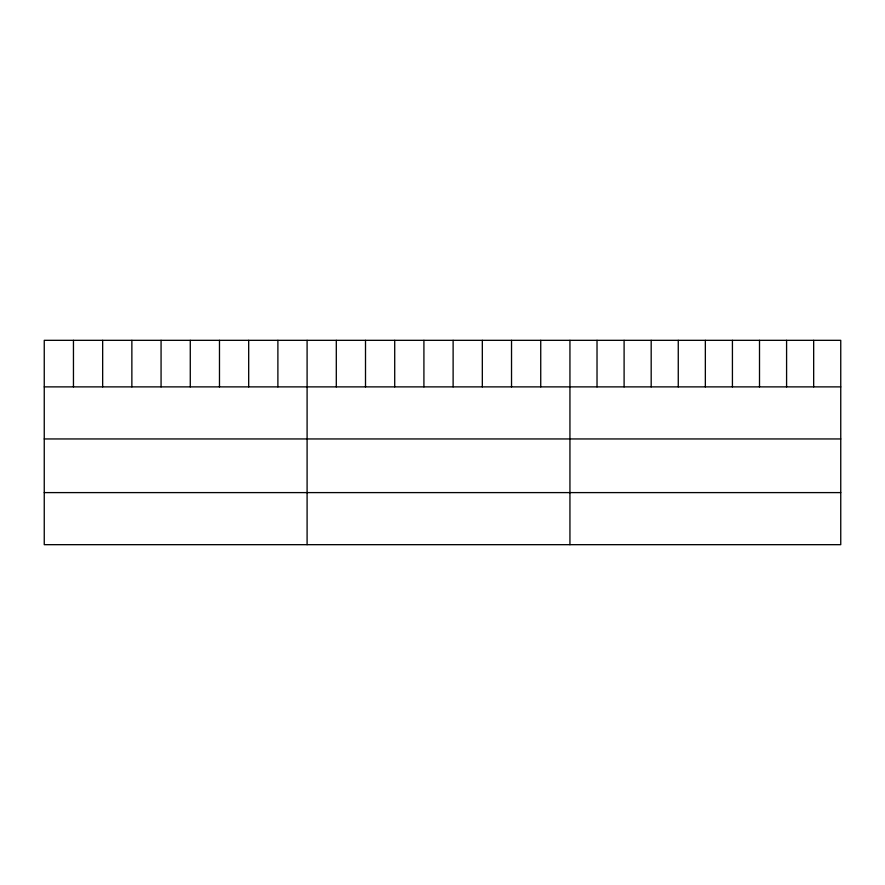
<?xml version="1.0" encoding="UTF-8"?>
<svg xmlns="http://www.w3.org/2000/svg" width="885" height="885" viewBox="0 0 885 885"><rect width="100%" height="100%" fill="white"/><g stroke="black" fill="none" stroke-linecap="round" stroke-linejoin="round"><path stroke-width="1.33" d="M840.75 386.878L840.75 544.673L44.25 544.673L44.25 340.327L840.75 340.327L840.75 386.878L44.25 386.878M44.25 438.949L840.75 438.949M44.25 492.602L840.75 492.602M813.669 340.327L813.669 386.878M786.588 340.327L786.588 386.878M759.507 340.327L759.507 386.878M732.426 340.327L732.426 386.878M705.345 340.327L705.345 386.878M678.264 340.327L678.264 386.878M651.183 340.327L651.183 386.878M624.102 340.327L624.102 386.878M597.021 340.327L597.021 386.878M569.94 340.327L569.94 544.673M540.735 340.327L540.735 386.878M511.53 340.327L511.53 386.878M482.325 340.327L482.325 386.878M453.12 340.327L453.12 386.878M423.915 340.327L423.915 386.878M394.71 340.327L394.71 386.878M365.505 340.327L365.505 386.878M336.3 340.327L336.3 386.878M307.095 340.327L307.095 544.673M277.89 340.327L277.89 386.878M248.685 340.327L248.685 386.878M219.48 340.327L219.48 386.878M190.275 340.327L190.275 386.878M161.07 340.327L161.07 386.878M131.865 340.327L131.865 386.878M102.66 340.327L102.66 386.878M73.455 340.327L73.455 386.878"/></g></svg>
